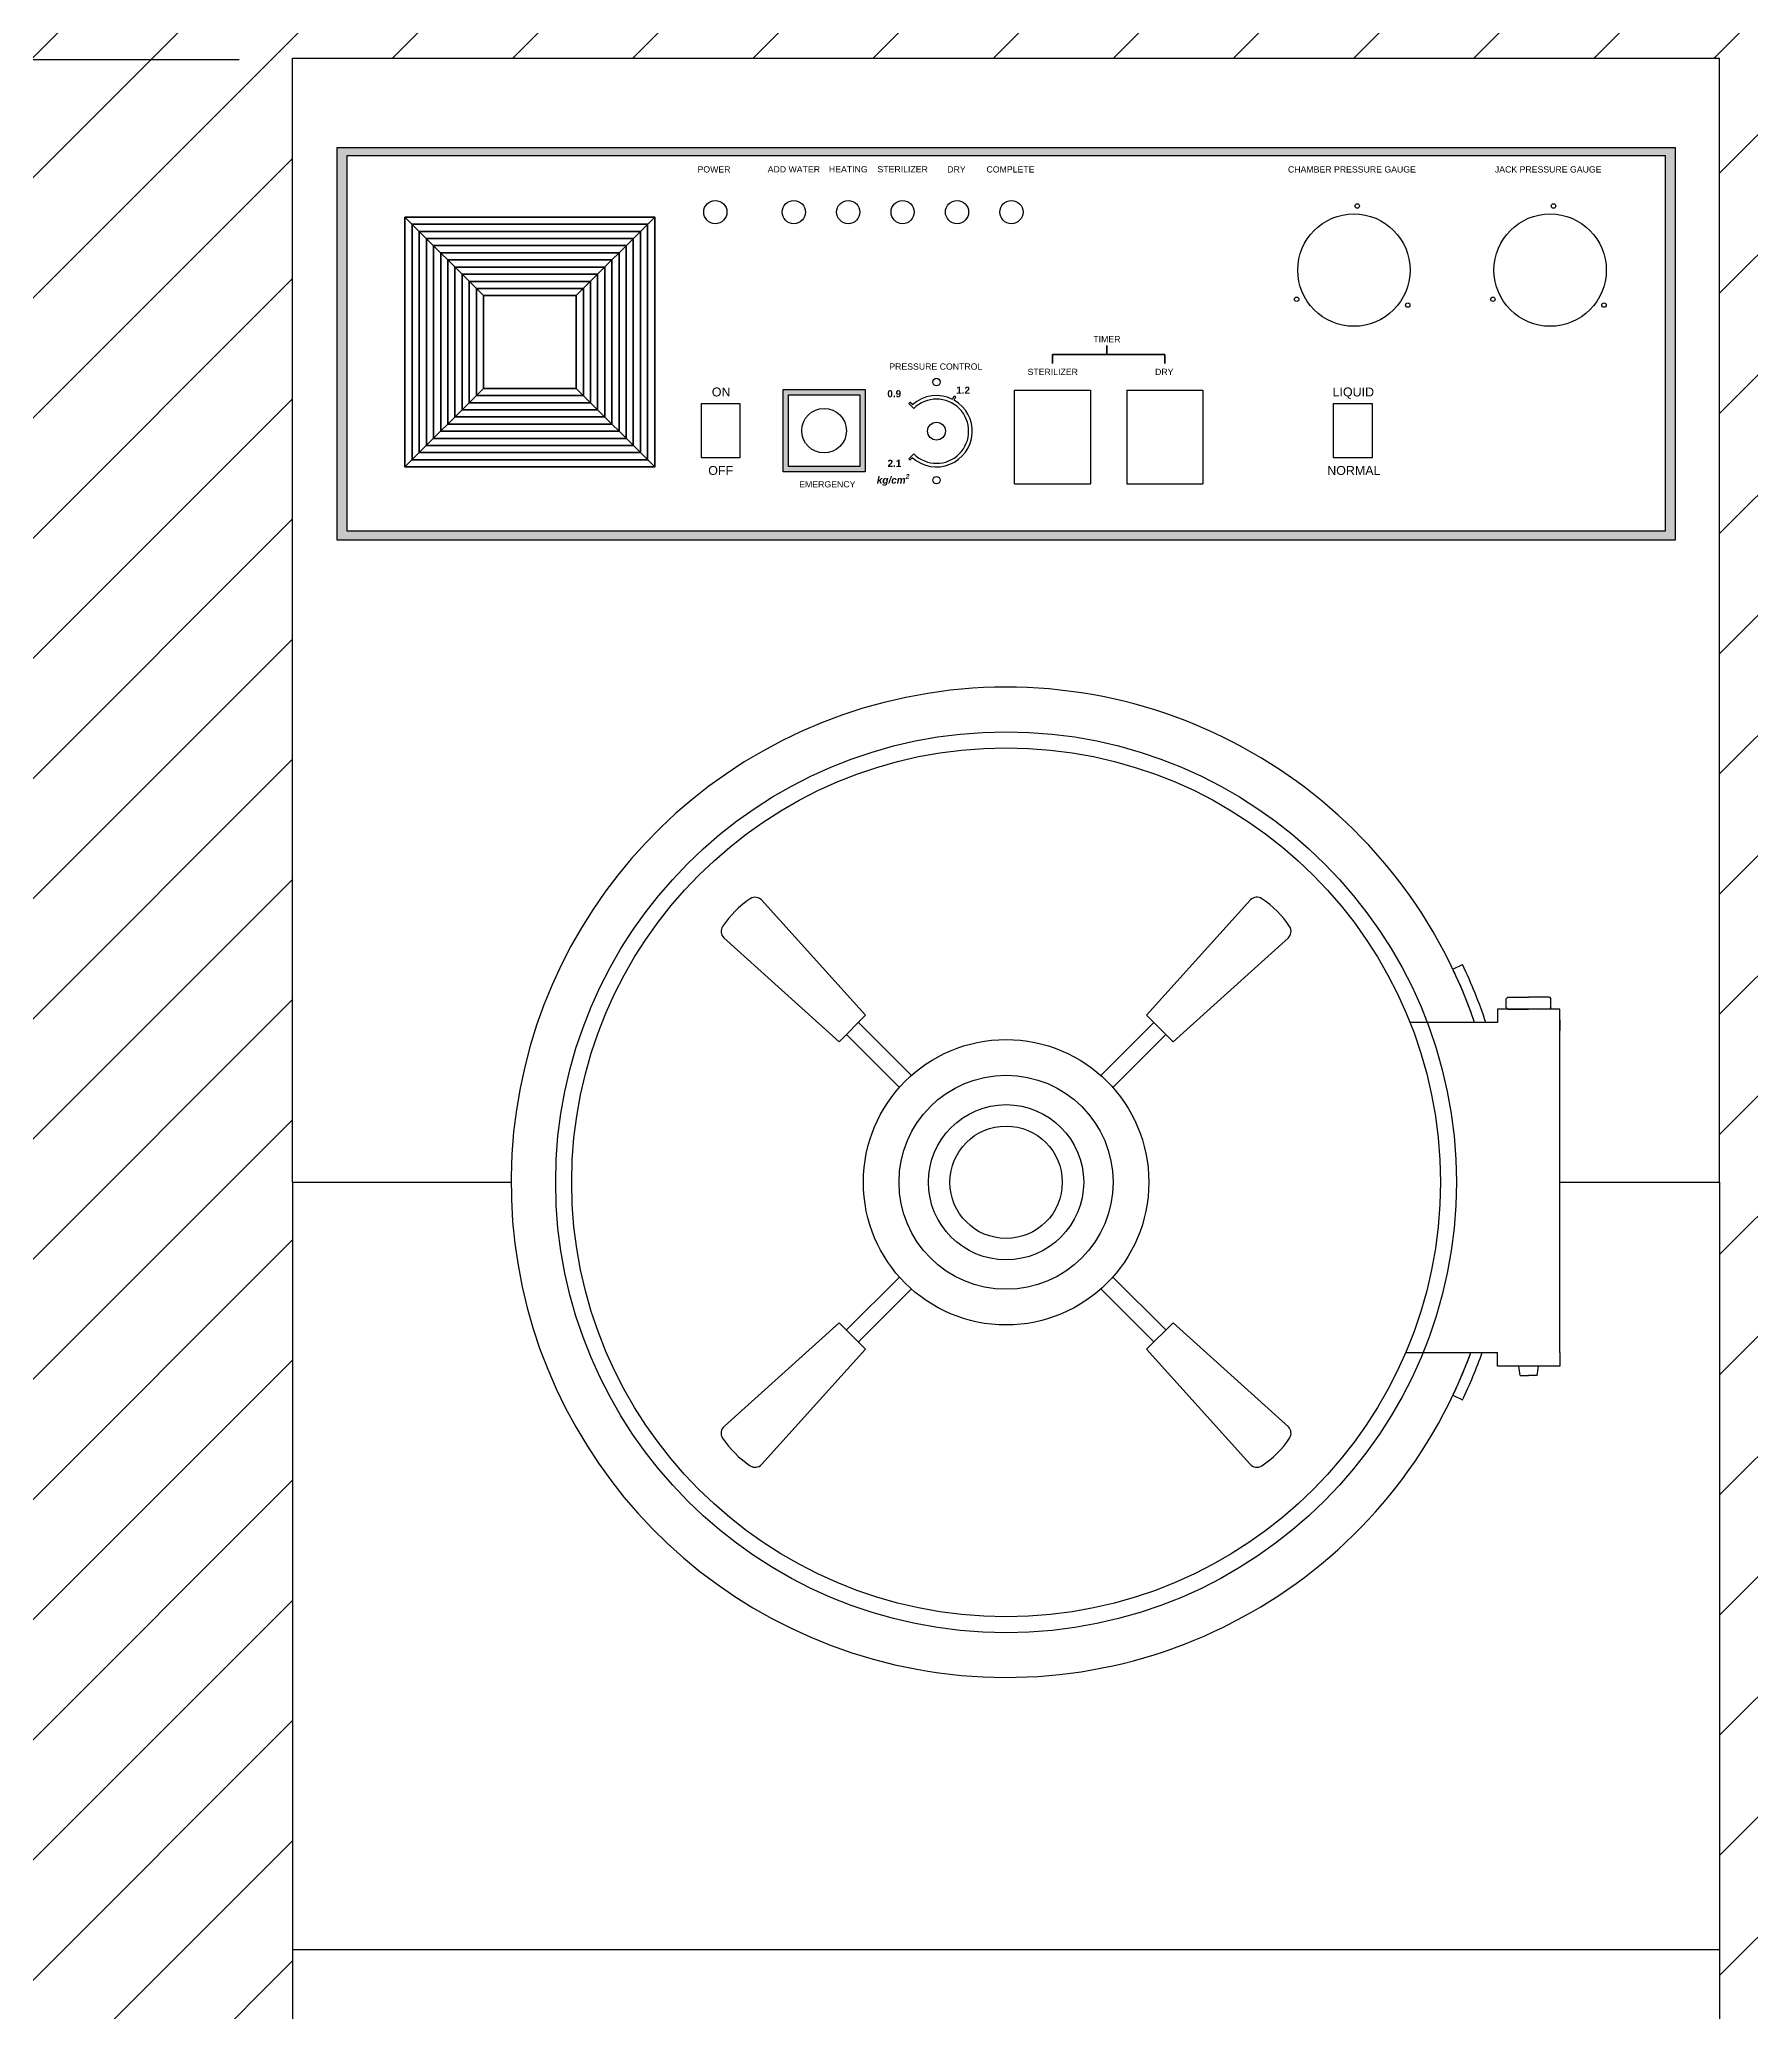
# Model space of a CAD drawing. Header units: millimetres. Extents: x -170975 to -150669, y 655 to 14456.
# Drawn here: x -158134 to -157175, y 3833 to 4939 of the extents above; entities that cross this region are included whole.
import ezdxf

# ---------------------------------------------------------------- set-up
doc = ezdxf.new("R2010")
doc.units = ezdxf.units.MM
doc.layers.get('0').update_dxf_attribs({"lineweight": 25})
doc.layers.add('2', color=2, linetype='Continuous')
doc.layers.add('D', color=3, linetype='Continuous', lineweight=13)
doc.styles.get("Standard").update_dxf_attribs({"font": 'KAIU.TTF'})
doc.styles.add('STU25', font='isocp2.shx')
doc.dimstyles.new('STU25', dxfattribs={"dimscale": 30, "dimtxt": 2.5, "dimasz": 2, "dimexe": 0.6, "dimexo": 1, "dimgap": 1, "dimtad": 1, "dimdsep": 46, "dimtxsty": 'STU25', "dimcen": 2, "dimazin": 2, "dimtfac": 1, "dimtmove": 0, "dimatfit": 3, "dimfxl": 0, "dimtolj": 1, "dimtzin": 0, "dimarcsym": 0})

# ---------------------------------------------------------------- blocks, each defined once
blk = doc.blocks.new('*D9')
at = {"layer": 'D', "color": 0, "lineweight": -2}
for p, q in [((-158022.5, 4927.6), (-158992.6, 4927.6)), ((-158974.6, 4867.6), (-158974.6, 3287.6)), ((-158822.5, 3227.6), (-158992.6, 3227.6))]:
    blk.add_line(p, q, dxfattribs=at)
at = {"layer": 'D', "color": 0}
for points in [[(-158964.6, 4867.6), (-158984.6, 4867.6), (-158974.6, 4927.6)], [(-158984.6, 3287.6), (-158964.6, 3287.6), (-158974.6, 3227.6)]]:
    blk.add_solid(points, dxfattribs=at)
at = {"layer": 'Defpoints', "color": 0}
for p in [(-157992.5, 4927.6), (-158974.6, 3227.6), (-158792.5, 3227.6)]:
    blk.add_point(p, dxfattribs=at)
at = {"layer": 'D', "color": 0, "insert": (-159042.1, 4127.6), "char_height": 75, "attachment_point": 5, "rotation": 90, "style": 'STU25'}
blk.add_mtext('\\A1;1700', dxfattribs=at)
blk = doc.blocks.new('V90')
at = {"layer": '2'}
h = blk.add_hatch(color=256, dxfattribs=at)
h.paths.add_polyline_path([(17852.5, 516), (18602.5, 516), (18602.5, 296), (17852.5, 296)])
h.paths.add_polyline_path([(18597, 301), (17858, 301), (17858, 511.5), (18597, 511.5)], flags=16)
h = blk.add_hatch(color=2, dxfattribs=at)
h.paths.add_polyline_path([(18148.5, 380.3), (18102.5, 380.3), (18102.5, 334.3), (18148.5, 334.3)])
h.paths.add_polyline_path([(18145.5, 377.3), (18145.5, 337.3), (18105.5, 337.3), (18105.5, 377.3)], flags=16)
for p, q in [((17858, 511.5), (18597, 511.5)), ((17858, 301), (17858, 511.5)), ((18597, 511.5), (18597, 301)), ((18197.5, 374.9), (18198.4, 376.7)), ((18198.4, 374.4), (18199.3, 376.2)), ((18175.7, 369.8), (18172.9, 372.6)), ((18175.1, 371.9), (18173.6, 373.3)), ((18175.7, 344.3), (18172.9, 341.5)), ((18175.1, 342.2), (18173.6, 340.8)), ((18597, 301), (17858, 301))]:
    blk.add_line(p, q, dxfattribs=at)
at = {"layer": '2', "color": 2, "lineweight": 50}
for p, q in [((17890.5, 477), (17934.5, 433)), ((17986.5, 433), (18030.5, 477)), ((17934.5, 381), (17890.5, 337)), ((17986.5, 381), (18030.5, 337))]:
    blk.add_line(p, q, dxfattribs=at)
at = {"layer": '2', "lineweight": 50}
for p, q in [((18253.5, 400), (18316.5, 400)), ((18253.5, 400), (18253.5, 395)), ((18284, 400), (18284, 405)), ((18316.5, 400), (18316.5, 395))]:
    blk.add_line(p, q, dxfattribs=at)
at = {"layer": '2'}
blk.add_lwpolyline([(17852.5, 516), (18602.5, 516), (18602.5, 296), (17852.5, 296)], close=True, dxfattribs=at)
at = {"layer": '2', "color": 2, "lineweight": 50}
for points in [[(17890.5, 477), (18030.5, 477), (18030.5, 337), (17890.5, 337)], [(17894.5, 473), (18026.5, 473), (18026.5, 341), (17894.5, 341)], [(17898.5, 469), (18022.5, 469), (18022.5, 345), (17898.5, 345)], [(17902.5, 465), (18018.5, 465), (18018.5, 349), (17902.5, 349)], [(17906.5, 461), (18014.5, 461), (18014.5, 353), (17906.5, 353)], [(17910.5, 457), (18010.5, 457), (18010.5, 357), (17910.5, 357)], [(17914.5, 453), (18006.5, 453), (18006.5, 361), (17914.5, 361)], [(17918.5, 449), (18002.5, 449), (18002.5, 365), (17918.5, 365)], [(17922.5, 445), (17998.5, 445), (17998.5, 369), (17922.5, 369)], [(17926.5, 441), (17994.5, 441), (17994.5, 373), (17926.5, 373)], [(17930.5, 437), (17990.5, 437), (17990.5, 377), (17930.5, 377)], [(17934.5, 433), (17986.5, 433), (17986.5, 381), (17934.5, 381)]]:
    blk.add_lwpolyline(points, close=True, dxfattribs=at)
at = {"layer": '2', "color": 2}
for points in [[(18102.5, 380.3), (18148.5, 380.3), (18148.5, 334.3), (18102.5, 334.3)], [(18105.5, 377.3), (18145.5, 377.3), (18145.5, 337.3), (18105.5, 337.3)]]:
    blk.add_lwpolyline(points, close=True, dxfattribs=at)
at = {"layer": '2'}
for radius, start, end in [(20, 63.2563, 132.134), (22, 60.6511, 63.2563), (22, 132.3947, 135), (20, 227.866, 60.3903), (18, 225, 135), (22, 225, 227.6053)]:
    blk.add_arc((18188.5, 357), radius, start, end, dxfattribs=at)
for s, insert, char_height, width, attachment_point in [('{\\fArial|b0|i0|c0|p34;POWER}', (18054.5, 505.5), 3.5, 19.501, 1), ('{\\fArial|b0|i0|c0|p34;ADD WATER}', (18108.5, 503.8), 3.5, 29.971, 5), ('{\\fArial|b0|i0|c0|p34;HEATING}', (18139, 503.8), 3.5, 19, 5), ('{\\fArial|b0|i0|c0|p34;STERILIZER}', (18169.5, 503.8), 3.5, 19, 5), ('{\\fArial|b0|i0|c0|p34;DRY}', (18194.5, 505.5), 3.5, 15, 1), ('{\\fArial|b0|i0|c0|p34;COMPLETE}', (18216.5, 505.5), 3.5, 23.5, 1), ('{\\fArial|b0|i0|c0|p34;CHAMBER PRESSURE GAUGE}', (18385.5, 505.5), 3.5, 77.439, 1), ('{\\fArial|b0|i0|c0|p34;JACK PRESSURE GAUGE}', (18501.5, 505.5), 3.5, 67.407, 1), ('{\\fArial|b0|i0|c0|p34;TIMER}', (18284, 408.6), 3.5, 59.839, 5), ('{\\fArial|b0|i0|c0|p34;PRESSURE CONTROL}', (18162, 395), 3.5, 56.42, 1), ('{\\fArial|b0|i0|c0|p34;STERILIZER}', (18239.5, 392), 3.5, 43.963, 1), ('{\\fArial|b0|i0|c0|p34;DRY}', (18311, 392), 3.5, 35.412, 1), ('{\\fArial|b0|i0|c0|p34;ON}', (18062.5, 381.5), 5, 14.5, 1), ('{\\fArial|b1|i0|c0|p34;0.9}', (18160.9, 380), 4, 25.842, 1), ('{\\fArial|b1|i0|c0|p34;1.2}', (18199.5, 382), 4, 11.852, 1), ('{\\fArial|b0|i0|c0|p34;OFF}', (18060.5, 337.5), 5, 16.5, 1), ('\\A1;{\\fArial|b1|i1|c0|p34;kg/cm\\H0.7x;\\S2^  ;}', (18155, 333), 4, 25.949, 1), ('{\\fArial|b1|i0|c0|p34;2.1}', (18161, 341), 4, 25.788, 1), ('{\\fArial|b0|i0|c0|p34;EMERGENCY}', (18111.5, 329), 3.5, 23.5, 1)]:
    blk.add_mtext(s, dxfattribs=dict(at, insert=insert, char_height=char_height, width=width, attachment_point=attachment_point))
at = {"layer": '2', "char_height": 5, "attachment_point": 1}
for s, insert in [('{\\fARIAL|b0|i0|c0|p34;LIQUID}', (18410.5, 381.5)), ('{\\fArial|b0|i0|c0|p34;NORMAL}', (18407.5, 337.5))]:
    blk.add_mtext(s, dxfattribs=dict(at, insert=insert))

msp = doc.modelspace()

# ---------------------------------------------------------------- hatches: boundary and pattern name
at = {"layer": 'D'}
h = msp.add_hatch(dxfattribs=at)
h.set_pattern_fill('ANSI31', color=256, scale=15, style=0)
h.set_pattern_definition([(45, (-184954.593, 1281.51), (-33.67596, 33.67596), [])])
h.paths.add_polyline_path([(-158792.536, 5014.493), (-158792.536, 5927.558), (-156392.536, 5927.558), (-156392.536, 5014.493), (-157042.536, 5014.493), (-157042.536, 3227.558), (-157193.036, 3227.558), (-157193.036, 3230.558), (-157224.247, 3230.558), (-157227.144, 3233.455), (-157227.144, 3238.558), (-157217.536, 3238.558), (-157217.536, 3248.558), (-157192.536, 3248.558), (-157192.536, 3868.558), (-157192.536, 4298.558), (-157192.536, 4928.558), (-157992.536, 4928.558), (-157992.536, 4298.558), (-157992.536, 3868.558), (-157992.536, 3248.558), (-157967.536, 3248.558), (-157967.536, 3238.558), (-157957.928, 3238.558), (-157957.928, 3233.455), (-157960.825, 3230.558), (-157992.036, 3230.558), (-157992.036, 3227.558), (-158142.536, 3227.558), (-158142.536, 5014.493)])

# ---------------------------------------------------------------- linework, layer by layer
for p, q in [((-157992.536, 4298.558), (-157992.536, 4928.558)), ((-157992.536, 4928.558), (-157192.536, 4928.558)), ((-157192.536, 4298.558), (-157192.536, 4928.558)), ((-157587.886, 4690.058), (-157587.886, 4742.558)), ((-157587.886, 4742.558), (-157545.186, 4742.558)), ((-157545.186, 4742.558), (-157545.186, 4690.058)), ((-157524.886, 4742.558), (-157482.186, 4742.558)), ((-157524.886, 4742.558), (-157524.886, 4690.058)), ((-157482.186, 4742.558), (-157482.186, 4690.058)), ((-157587.886, 4690.058), (-157545.186, 4690.058)), ((-157524.886, 4690.058), (-157482.186, 4690.058)), ((-157342.042, 4417.97), (-157336.626, 4420.552)), ((-157282.079, 4389.558), (-157282.079, 4383.558)), ((-157992.536, 4298.558), (-157992.536, 3868.558)), ((-157992.536, 4298.558), (-157870.036, 4298.558)), ((-157992.536, 4298.558), (-157870.036, 4298.558)), ((-157282.079, 4298.558), (-157192.536, 4298.558)), ((-157282.079, 4298.558), (-157192.536, 4298.558)), ((-157192.536, 4298.558), (-157192.536, 3868.558)), ((-157282.079, 4207.558), (-157282.079, 4213.558)), ((-157342.042, 4179.146), (-157336.626, 4176.565)), ((-157992.536, 3868.558), (-157992.536, 3248.558)), ((-157992.536, 3868.558), (-157192.536, 3868.558)), ((-157992.536, 3868.558), (-157192.536, 3868.558)), ((-157192.536, 3868.558), (-157192.536, 3248.558))]:
    msp.add_line(p, q)
at = {"linetype": 'Continuous'}
for p, q in [((-157729.604, 4456.84), (-157671.268, 4392.14)), ((-157513.804, 4392.14), (-157455.468, 4456.84)), ((-157686.117, 4377.291), (-157750.818, 4435.627)), ((-157434.254, 4435.627), (-157498.955, 4377.291)), ((-157311.19, 4402.285), (-157312.093, 4401.382)), ((-157311.19, 4402.285), (-157299.579, 4402.285)), ((-157287.967, 4402.285), (-157299.579, 4402.285)), ((-157287.967, 4402.285), (-157287.064, 4401.382)), ((-157671.268, 4392.14), (-157686.117, 4377.291)), ((-157498.955, 4377.291), (-157513.804, 4392.14)), ((-157282.079, 4395.558), (-157317.079, 4395.558)), ((-157317.079, 4395.558), (-157317.079, 4388.058)), ((-157312.093, 4396.462), (-157312.093, 4401.382)), ((-157312.093, 4396.462), (-157311.19, 4395.558)), ((-157311.19, 4395.558), (-157299.579, 4395.558)), ((-157287.967, 4395.558), (-157299.579, 4395.558)), ((-157287.064, 4396.462), (-157287.967, 4395.558)), ((-157287.064, 4396.462), (-157287.064, 4401.382)), ((-157282.079, 4388.058), (-157282.079, 4395.558)), ((-157682.051, 4381.356), (-157652.363, 4351.668)), ((-157645.646, 4358.386), (-157675.334, 4388.074)), ((-157509.738, 4388.074), (-157539.426, 4358.386)), ((-157532.708, 4351.668), (-157503.02, 4381.356)), ((-157317.079, 4388.058), (-157366.081, 4388.058)), ((-157282.079, 4203.058), (-157282.079, 4388.058)), ((-157652.363, 4245.448), (-157682.051, 4215.76)), ((-157675.334, 4209.043), (-157645.646, 4238.731)), ((-157539.426, 4238.731), (-157509.738, 4209.043)), ((-157503.02, 4215.76), (-157532.708, 4245.448)), ((-157750.433, 4161.836), (-157686.117, 4219.826)), ((-157686.117, 4219.826), (-157671.268, 4204.977)), ((-157513.804, 4204.977), (-157498.955, 4219.826)), ((-157498.955, 4219.826), (-157434.254, 4161.49)), ((-157671.268, 4204.977), (-157729.604, 4140.277)), ((-157455.814, 4140.661), (-157513.804, 4204.977)), ((-157368.545, 4203.058), (-157317.079, 4203.058)), ((-157317.079, 4195.558), (-157317.079, 4203.058)), ((-157282.079, 4203.058), (-157282.079, 4195.558)), ((-157282.079, 4195.558), (-157317.079, 4195.558)), ((-157304.386, 4190.164), (-157305.112, 4195.558)), ((-157294.771, 4190.164), (-157294.045, 4195.558)), ((-157304.386, 4190.164), (-157299.579, 4190.164)), ((-157294.771, 4190.164), (-157299.579, 4190.164))]:
    msp.add_line(p, q, dxfattribs=at)
for points in [[(-157763.536, 4704.808), (-157741.536, 4704.808), (-157741.536, 4734.808), (-157763.536, 4734.808)], [(-157409.186, 4704.808), (-157387.186, 4704.808), (-157387.186, 4734.808), (-157409.186, 4734.808)]]:
    msp.add_lwpolyline(points, close=True)
for centre, radius in [((-157755.536, 4842.308), 6.5), ((-157711.536, 4842.308), 6.5), ((-157681.036, 4842.308), 6.5), ((-157650.536, 4842.308), 6.5), ((-157620.036, 4842.308), 6.5), ((-157589.536, 4842.308), 6.5), ((-157395.653, 4845.743), 1.25), ((-157285.653, 4845.743), 1.25), ((-157397.536, 4809.808), 31.5), ((-157287.536, 4809.808), 31.5), ((-157429.612, 4793.465), 1.25), ((-157367.344, 4790.201), 1.25), ((-157319.612, 4793.465), 1.25), ((-157257.344, 4790.201), 1.25), ((-157694.536, 4719.808), 12.5), ((-157592.536, 4298.558), 252.5), ((-157592.536, 4298.558), 243.5), ((-157592.536, 4298.558), 80), ((-157592.536, 4298.558), 60), ((-157592.536, 4298.558), 43.5), ((-157592.536, 4298.558), 31.5)]:
    msp.add_circle(centre, radius)
at = {"lineweight": 25}
for centre, radius in [((-157631.536, 4747.058), 2.1), ((-157631.536, 4719.558), 5), ((-157631.536, 4692.058), 2.1)]:
    msp.add_circle(centre, radius, dxfattribs=at)
for radius, start, end in [(277.5, 18.815545, 339.87044), (277.5, 18.815545, 25.487446), (283.5, 18.402875, 25.487446), (277.5, 334.512554, 339.87044), (283.5, 334.512554, 340.314276)]:
    msp.add_arc((-157592.536, 4298.558), radius, start, end)
at = {"linetype": 'Continuous'}
for centre, radius, start, end in [((-157705.017, 4411.039), 55.773, 123.647115, 146.352885), ((-157733.145, 4453.3), 5.007, 39.078128, 123.647115), ((-157451.927, 4453.3), 5.007, 56.352885, 135), ((-157480.055, 4411.039), 55.773, 33.647115, 56.352885), ((-157747.277, 4439.167), 5.007, 146.352885, 225), ((-157437.795, 4439.167), 5.007, 309.078128, 33.647115), ((-157747.277, 4157.95), 5.007, 129.078078, 213.647115), ((-157437.795, 4157.95), 5.007, 326.352885, 45), ((-157705.017, 4186.078), 55.773, 213.647115, 236.352885), ((-157480.055, 4186.078), 55.773, 303.647115, 326.352885), ((-157733.145, 4143.817), 5.007, 236.352885, 315), ((-157451.927, 4143.817), 5.007, 219.078078, 303.647115)]:
    msp.add_arc(centre, radius, start, end, dxfattribs=at)

# ---------------------------------------------------------------- block references
msp.add_blockref('V90', (-175820.008, 4362.509))

# ---------------------------------------------------------------- dimensions: what is measured, and where the dimension line sits
at = {"layer": 'D'}
dim = msp.add_linear_dim(base=(-158974.607, 3227.558), p1=(-157992.536, 4927.558), p2=(-158792.536, 3227.558), angle=90, dimstyle='STU25', dxfattribs=at)
dim.commit()
dim.dimension.update_dxf_attribs({"geometry": '*D9', "text_midpoint": (-158974.607, 4127.558), "dimtype": 160})

doc.saveas('drawing.dxf')
